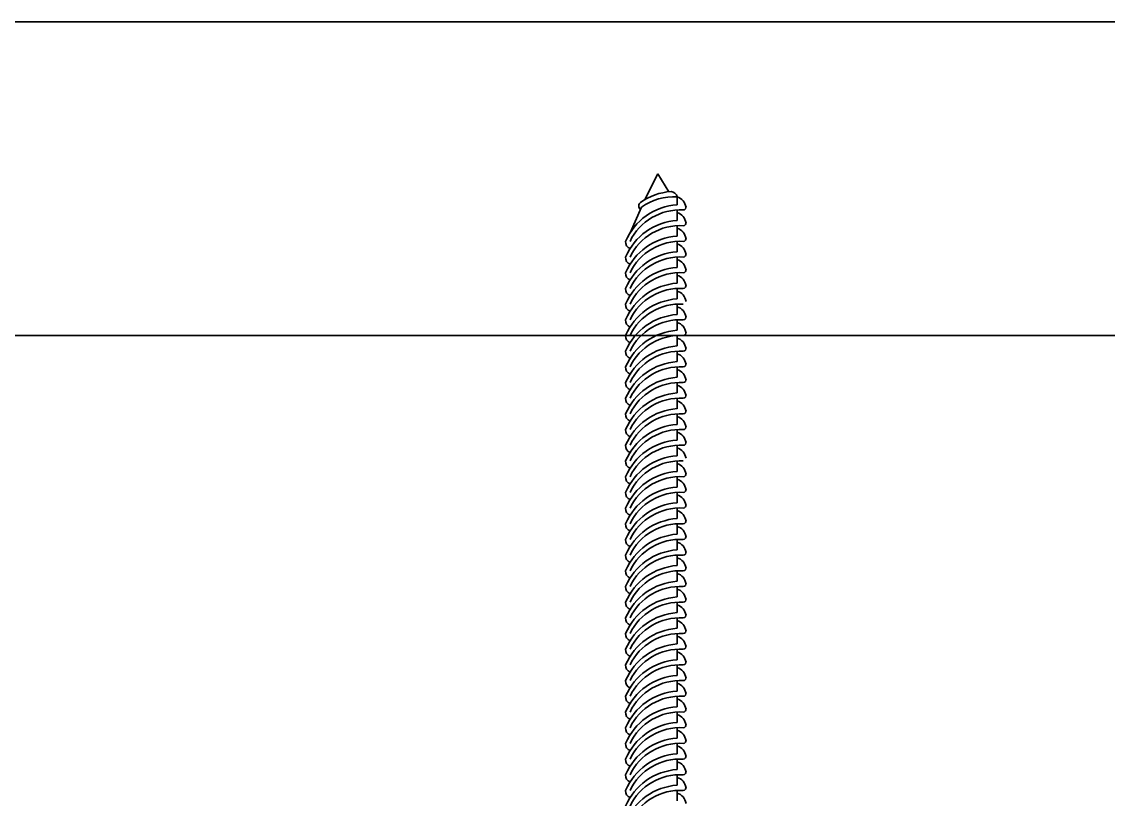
# Model space of a CAD drawing. Header units: millimetres. Extents: x 479 to 7862, y 682 to 3104.
# Drawn here: x 3406.5 to 3475.7, y 1361.9 to 1411.5 of the extents above; entities that cross this region are included whole.
import ezdxf

# ---------------------------------------------------------------- set-up
doc = ezdxf.new("R2010")
doc.units = ezdxf.units.MM
doc.layers.add('IF-DETL', color=4, linetype='Continuous', lineweight=35)
doc.layers.add('IF-FURN', color=7, linetype='Continuous', lineweight=35)

msp = doc.modelspace()

# ---------------------------------------------------------------- linework, layer by layer
at = {"layer": 'IF-DETL'}
for p, q in [((3447.042, 1401.801), (3446.226, 1400.162)), ((3447.751, 1400.665), (3447.042, 1401.801)), ((3448.278, 1399.838), (3448.277, 1400.343)), ((3445.278, 1398.042), (3446.008, 1399.675)), ((3448.278, 1398.838), (3448.278, 1399.503)), ((3448.278, 1397.838), (3448.278, 1398.503)), ((3448.278, 1396.838), (3448.278, 1397.503)), ((3448.278, 1396.838), (3448.278, 1397.338)), ((3448.278, 1395.838), (3448.278, 1396.503)), ((3448.278, 1394.838), (3448.278, 1395.503)), ((3448.278, 1393.838), (3448.278, 1394.503)), ((3448.278, 1392.838), (3448.278, 1393.503)), ((3448.278, 1392.838), (3448.278, 1393.338)), ((3448.278, 1391.838), (3448.278, 1392.503)), ((3448.278, 1390.838), (3448.278, 1391.503)), ((3448.278, 1390.838), (3448.278, 1391.338)), ((3448.278, 1389.838), (3448.278, 1390.503)), ((3448.278, 1388.838), (3448.278, 1389.503)), ((3448.278, 1388.838), (3448.278, 1389.338)), ((3448.278, 1387.838), (3448.278, 1388.503)), ((3448.278, 1386.838), (3448.278, 1387.503)), ((3448.278, 1386.838), (3448.278, 1387.338)), ((3448.278, 1385.838), (3448.278, 1386.503)), ((3448.278, 1384.838), (3448.278, 1385.503)), ((3448.278, 1384.838), (3448.278, 1385.503)), ((3448.278, 1384.838), (3448.278, 1385.338)), ((3448.278, 1383.838), (3448.278, 1384.503)), ((3448.278, 1382.838), (3448.278, 1383.503)), ((3448.278, 1382.838), (3448.278, 1383.338)), ((3448.278, 1381.838), (3448.278, 1382.503)), ((3448.278, 1380.838), (3448.278, 1381.503)), ((3448.278, 1380.838), (3448.278, 1381.338)), ((3448.278, 1379.838), (3448.278, 1380.503)), ((3448.278, 1378.838), (3448.278, 1379.503)), ((3448.278, 1378.838), (3448.278, 1379.338)), ((3448.278, 1377.838), (3448.278, 1378.503)), ((3448.278, 1376.838), (3448.278, 1377.503)), ((3448.278, 1376.838), (3448.278, 1377.338)), ((3448.278, 1375.838), (3448.278, 1376.503)), ((3448.278, 1374.838), (3448.278, 1375.503)), ((3448.278, 1374.838), (3448.278, 1375.338)), ((3448.278, 1373.838), (3448.278, 1374.503)), ((3448.278, 1372.838), (3448.278, 1373.503)), ((3448.278, 1372.838), (3448.278, 1373.338)), ((3448.278, 1371.838), (3448.278, 1372.503)), ((3448.278, 1370.838), (3448.278, 1371.503)), ((3448.278, 1370.838), (3448.278, 1371.338)), ((3448.278, 1369.838), (3448.278, 1370.503)), ((3448.278, 1368.838), (3448.278, 1369.503)), ((3448.278, 1368.838), (3448.278, 1369.338)), ((3448.278, 1367.838), (3448.278, 1368.503)), ((3448.278, 1366.838), (3448.278, 1367.503)), ((3448.278, 1366.838), (3448.278, 1367.338)), ((3448.278, 1365.838), (3448.278, 1366.503)), ((3448.278, 1364.838), (3448.278, 1365.503)), ((3448.278, 1364.838), (3448.278, 1365.338)), ((3448.278, 1363.838), (3448.278, 1364.503)), ((3448.278, 1362.838), (3448.278, 1363.503)), ((3448.278, 1362.838), (3448.278, 1363.338)), ((3448.278, 1361.838), (3448.278, 1362.503))]:
    msp.add_line(p, q, dxfattribs=at)
for centre, radius, start, end in [((3448.166, 1396.818), 3.87, 94.04616, 124.97285), ((3447.86, 1400.252), 0.427, 11.56694, 85.49572), ((3448.551, 1395.978), 3.87, 94.04616, 156.78621), ((3446.122, 1399.765), 0.283, 127.75666, 232.24334), ((3448.088, 1396.801), 3.547, 86.85393, 125.89559), ((3448.039, 1399.559), 0.814, 8.12369, 72.92609), ((3448.472, 1395.961), 3.547, 86.85393, 154.23406), ((3448.039, 1398.559), 0.814, 8.12369, 72.92609), ((3448.673, 1399.674), 0.171, 267.89115, 20.55138), ((3448.551, 1394.978), 3.87, 94.04616, 156.78621), ((3448.472, 1394.961), 3.547, 86.85393, 154.23406), ((3448.673, 1398.674), 0.171, 267.89115, 20.55138), ((3448.551, 1393.978), 3.87, 94.04616, 156.78621), ((3448.039, 1397.559), 0.814, 8.12369, 72.92609), ((3448.673, 1397.674), 0.171, 267.89115, 20.55138), ((3445.439, 1397.459), 0.446, 174.28486, 248.8715), ((3448.472, 1393.961), 3.547, 86.85393, 154.23406), ((3448.039, 1396.559), 0.814, 8.12369, 72.92609), ((3445.439, 1396.459), 0.446, 174.28486, 248.8715), ((3448.551, 1392.978), 3.87, 94.04616, 156.78621), ((3448.472, 1392.961), 3.547, 86.85393, 154.23406), ((3448.673, 1396.674), 0.171, 267.89115, 20.55138), ((3448.551, 1391.978), 3.87, 94.04616, 156.78621), ((3448.039, 1395.559), 0.814, 8.12369, 72.92609), ((3448.673, 1395.674), 0.171, 267.89115, 20.55138), ((3445.439, 1395.459), 0.446, 174.28486, 248.8715), ((3448.472, 1391.961), 3.547, 86.85393, 154.23406), ((3448.039, 1394.559), 0.814, 8.12369, 72.92609), ((3445.439, 1394.459), 0.446, 174.28486, 248.8715), ((3448.551, 1390.978), 3.87, 94.04616, 156.78621), ((3448.472, 1390.961), 3.547, 86.85393, 154.23406), ((3448.039, 1393.559), 0.814, 8.12369, 72.92609), ((3448.673, 1394.674), 0.171, 267.89115, 20.55138), ((3448.551, 1389.978), 3.87, 94.04616, 156.78621), ((3445.439, 1393.459), 0.446, 174.28486, 248.8715), ((3448.472, 1389.961), 3.547, 86.85393, 154.23406), ((3448.039, 1392.559), 0.814, 8.12369, 72.92609), ((3445.439, 1392.459), 0.446, 174.28486, 248.8715), ((3448.551, 1388.978), 3.87, 94.04616, 156.78621), ((3448.551, 1388.978), 3.87, 94.04616, 156.78621), ((3448.551, 1388.978), 3.87, 94.04616, 156.78621), ((3448.551, 1388.978), 3.87, 94.04616, 156.78621), ((3448.551, 1388.978), 3.87, 94.04616, 156.78621), ((3448.472, 1388.961), 3.547, 86.85393, 154.23406), ((3448.472, 1388.961), 3.547, 86.85393, 154.23406), ((3448.472, 1388.961), 3.547, 86.85393, 154.23406), ((3448.472, 1388.961), 3.547, 86.85393, 154.23406), ((3448.039, 1391.559), 0.814, 8.12369, 72.92609), ((3448.673, 1392.674), 0.171, 267.89115, 20.55138), ((3445.439, 1391.459), 0.446, 174.28486, 248.8715), ((3445.439, 1391.459), 0.446, 174.28486, 248.8715), ((3448.551, 1387.978), 3.87, 94.04616, 156.78621), ((3448.551, 1387.978), 3.87, 94.04616, 156.78621), ((3448.551, 1387.978), 3.87, 94.04616, 156.78621), ((3448.472, 1387.961), 3.547, 86.85393, 154.23406), ((3448.472, 1387.961), 3.547, 86.85393, 154.23406), ((3448.673, 1391.674), 0.171, 267.89115, 20.55138), ((3448.551, 1386.978), 3.87, 94.04616, 156.78621), ((3448.551, 1386.978), 3.87, 94.04616, 156.78621), ((3448.551, 1386.978), 3.87, 94.04616, 156.78621), ((3448.551, 1386.978), 3.87, 94.04616, 156.78621), ((3448.039, 1390.559), 0.814, 8.12369, 72.92609), ((3445.439, 1390.459), 0.446, 174.28486, 248.8715), ((3445.439, 1390.459), 0.446, 174.28486, 248.8715), ((3445.439, 1390.459), 0.446, 174.28486, 248.8715), ((3448.472, 1386.961), 3.547, 86.85393, 154.23406), ((3448.472, 1386.961), 3.547, 86.85393, 154.23406), ((3448.472, 1386.961), 3.547, 86.85393, 154.23406), ((3448.039, 1389.559), 0.814, 8.12369, 72.92609), ((3448.673, 1390.674), 0.171, 267.89115, 20.55138), ((3445.439, 1389.459), 0.446, 174.28486, 248.8715), ((3448.551, 1385.978), 3.87, 94.04616, 156.78621), ((3448.551, 1385.978), 3.87, 94.04616, 156.78621), ((3448.551, 1385.978), 3.87, 94.04616, 156.78621), ((3448.551, 1385.978), 3.87, 94.04616, 156.78621), ((3448.551, 1385.978), 3.87, 94.04616, 156.78621), ((3448.551, 1385.978), 3.87, 94.04616, 156.78621), ((3448.472, 1385.961), 3.547, 86.85393, 154.23406), ((3448.472, 1385.961), 3.547, 86.85393, 154.23406), ((3448.472, 1385.961), 3.547, 86.85393, 154.23406), ((3448.472, 1385.961), 3.547, 86.85393, 154.23406), ((3448.673, 1389.674), 0.171, 267.89115, 20.55138), ((3448.551, 1384.978), 3.87, 94.04616, 156.78621), ((3448.551, 1384.978), 3.87, 94.04616, 156.78621), ((3448.551, 1384.978), 3.87, 94.04616, 156.78621), ((3448.551, 1384.978), 3.87, 94.04616, 156.78621), ((3448.551, 1384.978), 3.87, 94.04616, 156.78621), ((3448.551, 1384.978), 3.87, 94.04616, 156.78621), ((3448.551, 1384.978), 3.87, 94.04616, 156.78621), ((3448.551, 1384.978), 3.87, 94.04616, 156.78621), ((3448.551, 1384.978), 3.87, 94.04616, 156.78621), ((3448.551, 1384.978), 3.87, 94.04616, 156.78621), ((3448.551, 1384.978), 3.87, 94.04616, 156.78621), ((3448.039, 1388.559), 0.814, 8.12369, 72.92609), ((3448.673, 1388.674), 0.171, 267.89115, 20.55138), ((3445.439, 1388.459), 0.446, 174.28486, 248.8715), ((3445.439, 1388.459), 0.446, 174.28486, 248.8715), ((3445.439, 1388.459), 0.446, 174.28486, 248.8715), ((3448.472, 1384.961), 3.547, 86.85393, 154.23406), ((3448.472, 1384.961), 3.547, 86.85393, 154.23406), ((3448.472, 1384.961), 3.547, 86.85393, 154.23406), ((3448.472, 1384.961), 3.547, 86.85393, 154.23406), ((3448.472, 1384.961), 3.547, 86.85393, 154.23406), ((3448.472, 1384.961), 3.547, 86.85393, 154.23406), ((3448.472, 1384.961), 3.547, 86.85393, 154.23406), ((3448.472, 1384.961), 3.547, 86.85393, 154.23406), ((3448.039, 1387.559), 0.814, 8.12369, 72.92609), ((3445.439, 1387.459), 0.446, 174.28486, 248.8715), ((3445.439, 1387.459), 0.446, 174.28486, 248.8715), ((3445.439, 1387.459), 0.446, 174.28486, 248.8715), ((3445.439, 1387.459), 0.446, 174.28486, 248.8715), ((3448.551, 1383.978), 3.87, 94.04616, 156.78621), ((3448.551, 1383.978), 3.87, 94.04616, 156.78621), ((3448.551, 1383.978), 3.87, 94.04616, 156.78621), ((3448.551, 1383.978), 3.87, 94.04616, 156.78621), ((3448.551, 1383.978), 3.87, 94.04616, 156.78621), ((3448.472, 1383.961), 3.547, 86.85393, 154.23406), ((3448.472, 1383.961), 3.547, 86.85393, 154.23406), ((3448.472, 1383.961), 3.547, 86.85393, 154.23406), ((3448.472, 1383.961), 3.547, 86.85393, 154.23406), ((3448.673, 1387.674), 0.171, 267.89115, 20.55138), ((3448.551, 1382.978), 3.87, 94.04616, 156.78621), ((3448.551, 1382.978), 3.87, 94.04616, 156.78621), ((3448.551, 1382.978), 3.87, 94.04616, 156.78621), ((3448.551, 1382.978), 3.87, 94.04616, 156.78621), ((3448.551, 1382.978), 3.87, 94.04616, 156.78621), ((3448.551, 1382.978), 3.87, 94.04616, 156.78621), ((3448.551, 1382.978), 3.87, 94.04616, 156.78621), ((3448.551, 1382.978), 3.87, 94.04616, 156.78621), ((3448.039, 1386.559), 0.814, 8.12369, 72.92609), ((3448.673, 1386.674), 0.171, 267.89115, 20.55138), ((3445.439, 1386.459), 0.446, 174.28486, 248.8715), ((3445.439, 1386.459), 0.446, 174.28486, 248.8715), ((3445.439, 1386.459), 0.446, 174.28486, 248.8715), ((3445.439, 1386.459), 0.446, 174.28486, 248.8715), ((3445.439, 1386.459), 0.446, 174.28486, 248.8715), ((3448.472, 1382.961), 3.547, 86.85393, 154.23406), ((3448.472, 1382.961), 3.547, 86.85393, 154.23406), ((3448.472, 1382.961), 3.547, 86.85393, 154.23406), ((3448.472, 1382.961), 3.547, 86.85393, 154.23406), ((3448.472, 1382.961), 3.547, 86.85393, 154.23406), ((3448.039, 1385.559), 0.814, 8.12369, 72.92609), ((3445.439, 1385.459), 0.446, 174.28486, 248.8715), ((3445.439, 1385.459), 0.446, 174.28486, 248.8715), ((3445.439, 1385.459), 0.446, 174.28486, 248.8715), ((3448.551, 1381.978), 3.87, 94.04616, 156.78621), ((3448.551, 1381.978), 3.87, 94.04616, 156.78621), ((3448.551, 1381.978), 3.87, 94.04616, 156.78621), ((3448.551, 1381.978), 3.87, 94.04616, 156.78621), ((3448.551, 1381.978), 3.87, 94.04616, 156.78621), ((3448.551, 1381.978), 3.87, 94.04616, 156.78621), ((3448.551, 1381.978), 3.87, 94.04616, 156.78621), ((3448.551, 1381.978), 3.87, 94.04616, 156.78621), ((3448.551, 1381.978), 3.87, 94.04616, 156.78621), ((3448.551, 1381.978), 3.87, 94.04616, 156.78621), ((3448.472, 1381.961), 3.547, 86.85393, 154.23406), ((3448.472, 1381.961), 3.547, 86.85393, 154.23406), ((3448.472, 1381.961), 3.547, 86.85393, 154.23406), ((3448.472, 1381.961), 3.547, 86.85393, 154.23406), ((3448.472, 1381.961), 3.547, 86.85393, 154.23406), ((3448.472, 1381.961), 3.547, 86.85393, 154.23406), ((3448.472, 1381.961), 3.547, 86.85393, 154.23406), ((3448.472, 1381.961), 3.547, 86.85393, 154.23406), ((3448.039, 1384.559), 0.814, 8.12369, 72.92609), ((3448.039, 1384.559), 0.814, 8.12369, 72.92609), ((3448.673, 1385.674), 0.171, 267.89115, 20.55138), ((3448.551, 1380.978), 3.87, 94.04616, 156.78621), ((3448.551, 1380.978), 3.87, 94.04616, 156.78621), ((3448.551, 1380.978), 3.87, 94.04616, 156.78621), ((3448.551, 1380.978), 3.87, 94.04616, 156.78621), ((3448.551, 1380.978), 3.87, 94.04616, 156.78621), ((3448.551, 1380.978), 3.87, 94.04616, 156.78621), ((3448.551, 1380.978), 3.87, 94.04616, 156.78621), ((3448.551, 1380.978), 3.87, 94.04616, 156.78621), ((3448.551, 1380.978), 3.87, 94.04616, 156.78621), ((3448.551, 1380.978), 3.87, 94.04616, 156.78621), ((3448.551, 1380.978), 3.87, 94.04616, 156.78621), ((3448.551, 1380.978), 3.87, 94.04616, 156.78621), ((3448.551, 1380.978), 3.87, 94.04616, 156.78621), ((3448.551, 1380.978), 3.87, 94.04616, 156.78621), ((3448.551, 1380.978), 3.87, 94.04616, 156.78621), ((3448.551, 1380.978), 3.87, 94.04616, 156.78621), ((3448.673, 1384.674), 0.171, 267.89115, 20.55138), ((3448.673, 1384.674), 0.171, 267.89115, 20.55138), ((3445.439, 1384.459), 0.446, 174.28486, 248.8715), ((3445.439, 1384.459), 0.446, 174.28486, 248.8715), ((3445.439, 1384.459), 0.446, 174.28486, 248.8715), ((3445.439, 1384.459), 0.446, 174.28486, 248.8715), ((3445.439, 1384.459), 0.446, 174.28486, 248.8715), ((3448.472, 1380.961), 3.547, 86.85393, 154.23406), ((3448.472, 1380.961), 3.547, 86.85393, 154.23406), ((3448.472, 1380.961), 3.547, 86.85393, 154.23406), ((3448.472, 1380.961), 3.547, 86.85393, 154.23406), ((3448.472, 1380.961), 3.547, 86.85393, 154.23406), ((3448.472, 1380.961), 3.547, 86.85393, 154.23406), ((3448.472, 1380.961), 3.547, 86.85393, 154.23406), ((3448.472, 1380.961), 3.547, 86.85393, 154.23406), ((3448.472, 1380.961), 3.547, 86.85393, 154.23406), ((3448.472, 1380.961), 3.547, 86.85393, 154.23406), ((3448.472, 1380.961), 3.547, 86.85393, 154.23406), ((3448.039, 1383.559), 0.814, 8.12369, 72.92609), ((3445.439, 1383.459), 0.446, 174.28486, 248.8715), ((3445.439, 1383.459), 0.446, 174.28486, 248.8715), ((3445.439, 1383.459), 0.446, 174.28486, 248.8715), ((3445.439, 1383.459), 0.446, 174.28486, 248.8715), ((3445.439, 1383.459), 0.446, 174.28486, 248.8715), ((3445.439, 1383.459), 0.446, 174.28486, 248.8715), ((3448.551, 1379.978), 3.87, 94.04616, 156.78621), ((3448.551, 1379.978), 3.87, 94.04616, 156.78621), ((3448.551, 1379.978), 3.87, 94.04616, 156.78621), ((3448.551, 1379.978), 3.87, 94.04616, 156.78621), ((3448.551, 1379.978), 3.87, 94.04616, 156.78621), ((3448.472, 1379.961), 3.547, 86.85393, 154.23406), ((3448.472, 1379.961), 3.547, 86.85393, 154.23406), ((3448.472, 1379.961), 3.547, 86.85393, 154.23406), ((3448.472, 1379.961), 3.547, 86.85393, 154.23406), ((3448.472, 1379.961), 3.547, 86.85393, 154.23406), ((3448.039, 1382.559), 0.814, 8.12369, 72.92609), ((3448.551, 1378.978), 3.87, 94.04616, 156.78621), ((3448.551, 1378.978), 3.87, 94.04616, 156.78621), ((3448.551, 1378.978), 3.87, 94.04616, 156.78621), ((3448.551, 1378.978), 3.87, 94.04616, 156.78621), ((3448.551, 1378.978), 3.87, 94.04616, 156.78621), ((3448.551, 1378.978), 3.87, 94.04616, 156.78621), ((3448.551, 1378.978), 3.87, 94.04616, 156.78621), ((3448.551, 1378.978), 3.87, 94.04616, 156.78621), ((3448.551, 1378.978), 3.87, 94.04616, 156.78621), ((3448.551, 1378.978), 3.87, 94.04616, 156.78621), ((3448.551, 1378.978), 3.87, 94.04616, 156.78621), ((3448.472, 1378.961), 3.547, 86.85393, 154.23406), ((3448.472, 1378.961), 3.547, 86.85393, 154.23406), ((3448.472, 1378.961), 3.547, 86.85393, 154.23406), ((3448.472, 1378.961), 3.547, 86.85393, 154.23406), ((3448.472, 1378.961), 3.547, 86.85393, 154.23406), ((3448.472, 1378.961), 3.547, 86.85393, 154.23406), ((3448.472, 1378.961), 3.547, 86.85393, 154.23406), ((3448.673, 1382.674), 0.171, 267.89115, 20.55138), ((3445.439, 1382.459), 0.446, 174.28486, 248.8715), ((3445.439, 1382.459), 0.446, 174.28486, 248.8715), ((3445.439, 1382.459), 0.446, 174.28486, 248.8715), ((3445.439, 1382.459), 0.446, 174.28486, 248.8715), ((3445.439, 1382.459), 0.446, 174.28486, 248.8715), ((3445.439, 1382.459), 0.446, 174.28486, 248.8715), ((3445.439, 1382.459), 0.446, 174.28486, 248.8715), ((3448.551, 1377.978), 3.87, 94.04616, 156.78621), ((3448.551, 1377.978), 3.87, 94.04616, 156.78621), ((3448.551, 1377.978), 3.87, 94.04616, 156.78621), ((3448.551, 1377.978), 3.87, 94.04616, 156.78621), ((3448.551, 1377.978), 3.87, 94.04616, 156.78621), ((3448.551, 1377.978), 3.87, 94.04616, 156.78621), ((3448.551, 1377.978), 3.87, 94.04616, 156.78621), ((3448.551, 1377.978), 3.87, 94.04616, 156.78621), ((3448.551, 1377.978), 3.87, 94.04616, 156.78621), ((3448.551, 1377.978), 3.87, 94.04616, 156.78621), ((3448.551, 1377.978), 3.87, 94.04616, 156.78621), ((3448.551, 1377.978), 3.87, 94.04616, 156.78621), ((3448.039, 1381.559), 0.814, 8.12369, 72.92609), ((3445.439, 1381.459), 0.446, 174.28486, 248.8715), ((3445.439, 1381.459), 0.446, 174.28486, 248.8715), ((3445.439, 1381.459), 0.446, 174.28486, 248.8715), ((3445.439, 1381.459), 0.446, 174.28486, 248.8715), ((3448.472, 1377.961), 3.547, 86.85393, 154.23406), ((3448.472, 1377.961), 3.547, 86.85393, 154.23406), ((3448.472, 1377.961), 3.547, 86.85393, 154.23406), ((3448.472, 1377.961), 3.547, 86.85393, 154.23406), ((3448.472, 1377.961), 3.547, 86.85393, 154.23406), ((3448.472, 1377.961), 3.547, 86.85393, 154.23406), ((3448.472, 1377.961), 3.547, 86.85393, 154.23406), ((3448.039, 1380.559), 0.814, 8.12369, 72.92609), ((3448.673, 1381.674), 0.171, 267.89115, 20.55138), ((3445.439, 1380.459), 0.446, 174.28486, 248.8715), ((3445.439, 1380.459), 0.446, 174.28486, 248.8715), ((3445.439, 1380.459), 0.446, 174.28486, 248.8715), ((3445.439, 1380.459), 0.446, 174.28486, 248.8715), ((3445.439, 1380.459), 0.446, 174.28486, 248.8715), ((3445.439, 1380.459), 0.446, 174.28486, 248.8715), ((3448.551, 1376.978), 3.87, 94.04616, 156.78621), ((3448.551, 1376.978), 3.87, 94.04616, 156.78621), ((3448.551, 1376.978), 3.87, 94.04616, 156.78621), ((3448.551, 1376.978), 3.87, 94.04616, 156.78621), ((3448.551, 1376.978), 3.87, 94.04616, 156.78621), ((3448.551, 1376.978), 3.87, 94.04616, 156.78621), ((3448.551, 1376.978), 3.87, 94.04616, 156.78621), ((3448.551, 1376.978), 3.87, 94.04616, 156.78621), ((3448.551, 1376.978), 3.87, 94.04616, 156.78621), ((3448.551, 1376.978), 3.87, 94.04616, 156.78621), ((3448.551, 1376.978), 3.87, 94.04616, 156.78621), ((3448.472, 1376.961), 3.547, 86.85393, 154.23406), ((3448.472, 1376.961), 3.547, 86.85393, 154.23406), ((3448.472, 1376.961), 3.547, 86.85393, 154.23406), ((3448.472, 1376.961), 3.547, 86.85393, 154.23406), ((3448.472, 1376.961), 3.547, 86.85393, 154.23406), ((3448.472, 1376.961), 3.547, 86.85393, 154.23406), ((3448.472, 1376.961), 3.547, 86.85393, 154.23406), ((3448.472, 1376.961), 3.547, 86.85393, 154.23406), ((3448.673, 1380.674), 0.171, 267.89115, 20.55138), ((3448.551, 1375.978), 3.87, 94.04616, 156.78621), ((3448.551, 1375.978), 3.87, 94.04616, 156.78621), ((3448.551, 1375.978), 3.87, 94.04616, 156.78621), ((3448.551, 1375.978), 3.87, 94.04616, 156.78621), ((3448.551, 1375.978), 3.87, 94.04616, 156.78621), ((3448.039, 1379.559), 0.814, 8.12369, 72.92609), ((3448.673, 1379.674), 0.171, 267.89115, 20.55138), ((3445.439, 1379.459), 0.446, 174.28486, 248.8715), ((3445.439, 1379.459), 0.446, 174.28486, 248.8715), ((3445.439, 1379.459), 0.446, 174.28486, 248.8715), ((3445.439, 1379.459), 0.446, 174.28486, 248.8715), ((3448.472, 1375.961), 3.547, 86.85393, 154.23406), ((3448.472, 1375.961), 3.547, 86.85393, 154.23406), ((3448.472, 1375.961), 3.547, 86.85393, 154.23406), ((3448.472, 1375.961), 3.547, 86.85393, 154.23406), ((3448.039, 1378.559), 0.814, 8.12369, 72.92609), ((3445.439, 1378.459), 0.446, 174.28486, 248.8715), ((3445.439, 1378.459), 0.446, 174.28486, 248.8715), ((3445.439, 1378.459), 0.446, 174.28486, 248.8715), ((3445.439, 1378.459), 0.446, 174.28486, 248.8715), ((3445.439, 1378.459), 0.446, 174.28486, 248.8715), ((3448.551, 1374.978), 3.87, 94.04616, 156.78621), ((3448.551, 1374.978), 3.87, 94.04616, 156.78621), ((3448.551, 1374.978), 3.87, 94.04616, 156.78621), ((3448.551, 1374.978), 3.87, 94.04616, 156.78621), ((3448.551, 1374.978), 3.87, 94.04616, 156.78621), ((3448.551, 1374.978), 3.87, 94.04616, 156.78621), ((3448.551, 1374.978), 3.87, 94.04616, 156.78621), ((3448.551, 1374.978), 3.87, 94.04616, 156.78621), ((3448.551, 1374.978), 3.87, 94.04616, 156.78621), ((3448.551, 1374.978), 3.87, 94.04616, 156.78621), ((3448.551, 1374.978), 3.87, 94.04616, 156.78621), ((3448.551, 1374.978), 3.87, 94.04616, 156.78621), ((3448.472, 1374.961), 3.547, 86.85393, 154.23406), ((3448.472, 1374.961), 3.547, 86.85393, 154.23406), ((3448.472, 1374.961), 3.547, 86.85393, 154.23406), ((3448.472, 1374.961), 3.547, 86.85393, 154.23406), ((3448.472, 1374.961), 3.547, 86.85393, 154.23406), ((3448.472, 1374.961), 3.547, 86.85393, 154.23406), ((3448.472, 1374.961), 3.547, 86.85393, 154.23406), ((3448.472, 1374.961), 3.547, 86.85393, 154.23406), ((3448.673, 1378.674), 0.171, 267.89115, 20.55138), ((3448.551, 1373.978), 3.87, 94.04616, 156.78621), ((3448.551, 1373.978), 3.87, 94.04616, 156.78621), ((3448.551, 1373.978), 3.87, 94.04616, 156.78621), ((3448.551, 1373.978), 3.87, 94.04616, 156.78621), ((3448.551, 1373.978), 3.87, 94.04616, 156.78621), ((3448.551, 1373.978), 3.87, 94.04616, 156.78621), ((3448.551, 1373.978), 3.87, 94.04616, 156.78621), ((3448.551, 1373.978), 3.87, 94.04616, 156.78621), ((3448.551, 1373.978), 3.87, 94.04616, 156.78621), ((3448.039, 1377.559), 0.814, 8.12369, 72.92609), ((3448.673, 1377.674), 0.171, 267.89115, 20.55138), ((3445.439, 1377.459), 0.446, 174.28486, 248.8715), ((3445.439, 1377.459), 0.446, 174.28486, 248.8715), ((3445.439, 1377.459), 0.446, 174.28486, 248.8715), ((3445.439, 1377.459), 0.446, 174.28486, 248.8715), ((3445.439, 1377.459), 0.446, 174.28486, 248.8715), ((3448.472, 1373.961), 3.547, 86.85393, 154.23406), ((3448.472, 1373.961), 3.547, 86.85393, 154.23406), ((3448.472, 1373.961), 3.547, 86.85393, 154.23406), ((3448.472, 1373.961), 3.547, 86.85393, 154.23406), ((3448.472, 1373.961), 3.547, 86.85393, 154.23406), ((3448.039, 1376.559), 0.814, 8.12369, 72.92609), ((3445.439, 1376.459), 0.446, 174.28486, 248.8715), ((3445.439, 1376.459), 0.446, 174.28486, 248.8715), ((3445.439, 1376.459), 0.446, 174.28486, 248.8715), ((3445.439, 1376.459), 0.446, 174.28486, 248.8715), ((3445.439, 1376.459), 0.446, 174.28486, 248.8715), ((3445.439, 1376.459), 0.446, 174.28486, 248.8715), ((3448.551, 1372.978), 3.87, 94.04616, 156.78621), ((3448.551, 1372.978), 3.87, 94.04616, 156.78621), ((3448.551, 1372.978), 3.87, 94.04616, 156.78621), ((3448.551, 1372.978), 3.87, 94.04616, 156.78621), ((3448.551, 1372.978), 3.87, 94.04616, 156.78621), ((3448.551, 1372.978), 3.87, 94.04616, 156.78621), ((3448.551, 1372.978), 3.87, 94.04616, 156.78621), ((3448.551, 1372.978), 3.87, 94.04616, 156.78621), ((3448.472, 1372.961), 3.547, 86.85393, 154.23406), ((3448.472, 1372.961), 3.547, 86.85393, 154.23406), ((3448.472, 1372.961), 3.547, 86.85393, 154.23406), ((3448.472, 1372.961), 3.547, 86.85393, 154.23406), ((3448.472, 1372.961), 3.547, 86.85393, 154.23406), ((3448.472, 1372.961), 3.547, 86.85393, 154.23406), ((3448.039, 1375.559), 0.814, 8.12369, 72.92609), ((3448.673, 1376.674), 0.171, 267.89115, 20.55138), ((3448.551, 1371.978), 3.87, 94.04616, 156.78621), ((3448.551, 1371.978), 3.87, 94.04616, 156.78621), ((3448.551, 1371.978), 3.87, 94.04616, 156.78621), ((3448.551, 1371.978), 3.87, 94.04616, 156.78621), ((3448.551, 1371.978), 3.87, 94.04616, 156.78621), ((3448.551, 1371.978), 3.87, 94.04616, 156.78621), ((3448.551, 1371.978), 3.87, 94.04616, 156.78621), ((3448.673, 1375.674), 0.171, 267.89115, 20.55138), ((3445.439, 1375.459), 0.446, 174.28486, 248.8715), ((3445.439, 1375.459), 0.446, 174.28486, 248.8715), ((3445.439, 1375.459), 0.446, 174.28486, 248.8715), ((3448.472, 1371.961), 3.547, 86.85393, 154.23406), ((3448.472, 1371.961), 3.547, 86.85393, 154.23406), ((3448.472, 1371.961), 3.547, 86.85393, 154.23406), ((3448.472, 1371.961), 3.547, 86.85393, 154.23406), ((3448.472, 1371.961), 3.547, 86.85393, 154.23406), ((3448.039, 1374.559), 0.814, 8.12369, 72.92609), ((3445.439, 1374.459), 0.446, 174.28486, 248.8715), ((3445.439, 1374.459), 0.446, 174.28486, 248.8715), ((3445.439, 1374.459), 0.446, 174.28486, 248.8715), ((3445.439, 1374.459), 0.446, 174.28486, 248.8715), ((3445.439, 1374.459), 0.446, 174.28486, 248.8715), ((3448.551, 1370.978), 3.87, 94.04616, 156.78621), ((3448.551, 1370.978), 3.87, 94.04616, 156.78621), ((3448.551, 1370.978), 3.87, 94.04616, 156.78621), ((3448.551, 1370.978), 3.87, 94.04616, 156.78621), ((3448.551, 1370.978), 3.87, 94.04616, 156.78621), ((3448.551, 1370.978), 3.87, 94.04616, 156.78621), ((3448.551, 1370.978), 3.87, 94.04616, 156.78621), ((3448.551, 1370.978), 3.87, 94.04616, 156.78621), ((3448.551, 1370.978), 3.87, 94.04616, 156.78621), ((3448.551, 1370.978), 3.87, 94.04616, 156.78621), ((3448.551, 1370.978), 3.87, 94.04616, 156.78621), ((3448.551, 1370.978), 3.87, 94.04616, 156.78621), ((3448.551, 1370.978), 3.87, 94.04616, 156.78621), ((3448.551, 1370.978), 3.87, 94.04616, 156.78621), ((3448.472, 1370.961), 3.547, 86.85393, 154.23406), ((3448.472, 1370.961), 3.547, 86.85393, 154.23406), ((3448.472, 1370.961), 3.547, 86.85393, 154.23406), ((3448.472, 1370.961), 3.547, 86.85393, 154.23406), ((3448.472, 1370.961), 3.547, 86.85393, 154.23406), ((3448.472, 1370.961), 3.547, 86.85393, 154.23406), ((3448.472, 1370.961), 3.547, 86.85393, 154.23406), ((3448.472, 1370.961), 3.547, 86.85393, 154.23406), ((3448.472, 1370.961), 3.547, 86.85393, 154.23406), ((3448.472, 1370.961), 3.547, 86.85393, 154.23406), ((3448.039, 1373.559), 0.814, 8.12369, 72.92609), ((3448.673, 1374.674), 0.171, 267.89115, 20.55138), ((3448.551, 1369.978), 3.87, 94.04616, 156.78621), ((3448.551, 1369.978), 3.87, 94.04616, 156.78621), ((3448.551, 1369.978), 3.87, 94.04616, 156.78621), ((3448.551, 1369.978), 3.87, 94.04616, 156.78621), ((3448.551, 1369.978), 3.87, 94.04616, 156.78621), ((3448.551, 1369.978), 3.87, 94.04616, 156.78621), ((3448.551, 1369.978), 3.87, 94.04616, 156.78621), ((3448.472, 1369.961), 3.547, 86.85393, 154.23406), ((3448.472, 1369.961), 3.547, 86.85393, 154.23406), ((3448.472, 1369.961), 3.547, 86.85393, 154.23406), ((3448.472, 1369.961), 3.547, 86.85393, 154.23406), ((3448.673, 1373.674), 0.171, 267.89115, 20.55138), ((3445.439, 1373.459), 0.446, 174.28486, 248.8715), ((3445.439, 1373.459), 0.446, 174.28486, 248.8715), ((3445.439, 1373.459), 0.446, 174.28486, 248.8715), ((3445.439, 1373.459), 0.446, 174.28486, 248.8715), ((3445.439, 1373.459), 0.446, 174.28486, 248.8715), ((3445.439, 1373.459), 0.446, 174.28486, 248.8715), ((3448.551, 1368.978), 3.87, 94.04616, 156.78621), ((3448.551, 1368.978), 3.87, 94.04616, 156.78621), ((3448.551, 1368.978), 3.87, 94.04616, 156.78621), ((3448.551, 1368.978), 3.87, 94.04616, 156.78621), ((3448.551, 1368.978), 3.87, 94.04616, 156.78621), ((3448.551, 1368.978), 3.87, 94.04616, 156.78621), ((3448.551, 1368.978), 3.87, 94.04616, 156.78621), ((3448.551, 1368.978), 3.87, 94.04616, 156.78621), ((3448.039, 1372.559), 0.814, 8.12369, 72.92609), ((3445.439, 1372.459), 0.446, 174.28486, 248.8715), ((3445.439, 1372.459), 0.446, 174.28486, 248.8715), ((3445.439, 1372.459), 0.446, 174.28486, 248.8715), ((3445.439, 1372.459), 0.446, 174.28486, 248.8715), ((3445.439, 1372.459), 0.446, 174.28486, 248.8715), ((3445.439, 1372.459), 0.446, 174.28486, 248.8715), ((3448.472, 1368.961), 3.547, 86.85393, 154.23406), ((3448.472, 1368.961), 3.547, 86.85393, 154.23406), ((3448.472, 1368.961), 3.547, 86.85393, 154.23406), ((3448.472, 1368.961), 3.547, 86.85393, 154.23406), ((3448.472, 1368.961), 3.547, 86.85393, 154.23406), ((3448.039, 1371.559), 0.814, 8.12369, 72.92609), ((3448.673, 1372.674), 0.171, 267.89115, 20.55138), ((3445.439, 1371.459), 0.446, 174.28486, 248.8715), ((3445.439, 1371.459), 0.446, 174.28486, 248.8715), ((3448.551, 1367.978), 3.87, 94.04616, 156.78621), ((3448.551, 1367.978), 3.87, 94.04616, 156.78621), ((3448.551, 1367.978), 3.87, 94.04616, 156.78621), ((3448.551, 1367.978), 3.87, 94.04616, 156.78621), ((3448.551, 1367.978), 3.87, 94.04616, 156.78621), ((3448.551, 1367.978), 3.87, 94.04616, 156.78621), ((3448.551, 1367.978), 3.87, 94.04616, 156.78621), ((3448.551, 1367.978), 3.87, 94.04616, 156.78621), ((3448.551, 1367.978), 3.87, 94.04616, 156.78621), ((3448.551, 1367.978), 3.87, 94.04616, 156.78621), ((3448.472, 1367.961), 3.547, 86.85393, 154.23406), ((3448.472, 1367.961), 3.547, 86.85393, 154.23406), ((3448.472, 1367.961), 3.547, 86.85393, 154.23406), ((3448.472, 1367.961), 3.547, 86.85393, 154.23406), ((3448.472, 1367.961), 3.547, 86.85393, 154.23406), ((3448.472, 1367.961), 3.547, 86.85393, 154.23406), ((3448.472, 1367.961), 3.547, 86.85393, 154.23406), ((3448.673, 1371.674), 0.171, 267.89115, 20.55138), ((3448.551, 1366.978), 3.87, 94.04616, 156.78621), ((3448.551, 1366.978), 3.87, 94.04616, 156.78621), ((3448.551, 1366.978), 3.87, 94.04616, 156.78621), ((3448.551, 1366.978), 3.87, 94.04616, 156.78621), ((3448.551, 1366.978), 3.87, 94.04616, 156.78621), ((3448.551, 1366.978), 3.87, 94.04616, 156.78621), ((3448.551, 1366.978), 3.87, 94.04616, 156.78621), ((3448.551, 1366.978), 3.87, 94.04616, 156.78621), ((3448.551, 1366.978), 3.87, 94.04616, 156.78621), ((3448.551, 1366.978), 3.87, 94.04616, 156.78621), ((3448.551, 1366.978), 3.87, 94.04616, 156.78621), ((3448.039, 1370.559), 0.814, 8.12369, 72.92609), ((3448.673, 1370.674), 0.171, 267.89115, 20.55138), ((3445.439, 1370.459), 0.446, 174.28486, 248.8715), ((3445.439, 1370.459), 0.446, 174.28486, 248.8715), ((3445.439, 1370.459), 0.446, 174.28486, 248.8715), ((3445.439, 1370.459), 0.446, 174.28486, 248.8715), ((3445.439, 1370.459), 0.446, 174.28486, 248.8715), ((3448.472, 1366.961), 3.547, 86.85393, 154.23406), ((3448.472, 1366.961), 3.547, 86.85393, 154.23406), ((3448.472, 1366.961), 3.547, 86.85393, 154.23406), ((3448.472, 1366.961), 3.547, 86.85393, 154.23406), ((3448.472, 1366.961), 3.547, 86.85393, 154.23406), ((3448.472, 1366.961), 3.547, 86.85393, 154.23406), ((3448.472, 1366.961), 3.547, 86.85393, 154.23406), ((3448.472, 1366.961), 3.547, 86.85393, 154.23406), ((3448.039, 1369.559), 0.814, 8.12369, 72.92609), ((3445.439, 1369.459), 0.446, 174.28486, 248.8715), ((3445.439, 1369.459), 0.446, 174.28486, 248.8715), ((3445.439, 1369.459), 0.446, 174.28486, 248.8715), ((3445.439, 1369.459), 0.446, 174.28486, 248.8715), ((3448.551, 1365.978), 3.87, 94.04616, 156.78621), ((3448.551, 1365.978), 3.87, 94.04616, 156.78621), ((3448.551, 1365.978), 3.87, 94.04616, 156.78621), ((3448.551, 1365.978), 3.87, 94.04616, 156.78621), ((3448.551, 1365.978), 3.87, 94.04616, 156.78621), ((3448.472, 1365.961), 3.547, 86.85393, 154.23406), ((3448.472, 1365.961), 3.547, 86.85393, 154.23406), ((3448.472, 1365.961), 3.547, 86.85393, 154.23406), ((3448.472, 1365.961), 3.547, 86.85393, 154.23406), ((3448.673, 1369.674), 0.171, 267.89115, 20.55138), ((3448.551, 1364.978), 3.87, 94.04616, 156.78621), ((3448.551, 1364.978), 3.87, 94.04616, 156.78621), ((3448.551, 1364.978), 3.87, 94.04616, 156.78621), ((3448.551, 1364.978), 3.87, 94.04616, 156.78621), ((3448.551, 1364.978), 3.87, 94.04616, 156.78621), ((3448.551, 1364.978), 3.87, 94.04616, 156.78621), ((3448.551, 1364.978), 3.87, 94.04616, 156.78621), ((3448.551, 1364.978), 3.87, 94.04616, 156.78621), ((3448.551, 1364.978), 3.87, 94.04616, 156.78621), ((3448.551, 1364.978), 3.87, 94.04616, 156.78621), ((3448.551, 1364.978), 3.87, 94.04616, 156.78621), ((3448.551, 1364.978), 3.87, 94.04616, 156.78621), ((3448.039, 1368.559), 0.814, 8.12369, 72.92609), ((3448.673, 1368.674), 0.171, 267.89115, 20.55138), ((3445.439, 1368.459), 0.446, 174.28486, 248.8715), ((3445.439, 1368.459), 0.446, 174.28486, 248.8715), ((3445.439, 1368.459), 0.446, 174.28486, 248.8715), ((3445.439, 1368.459), 0.446, 174.28486, 248.8715), ((3445.439, 1368.459), 0.446, 174.28486, 248.8715), ((3448.472, 1364.961), 3.547, 86.85393, 154.23406), ((3448.472, 1364.961), 3.547, 86.85393, 154.23406), ((3448.472, 1364.961), 3.547, 86.85393, 154.23406), ((3448.472, 1364.961), 3.547, 86.85393, 154.23406), ((3448.472, 1364.961), 3.547, 86.85393, 154.23406), ((3448.472, 1364.961), 3.547, 86.85393, 154.23406), ((3448.472, 1364.961), 3.547, 86.85393, 154.23406), ((3448.472, 1364.961), 3.547, 86.85393, 154.23406), ((3448.039, 1367.559), 0.814, 8.12369, 72.92609), ((3445.439, 1367.459), 0.446, 174.28486, 248.8715), ((3445.439, 1367.459), 0.446, 174.28486, 248.8715), ((3445.439, 1367.459), 0.446, 174.28486, 248.8715), ((3445.439, 1367.459), 0.446, 174.28486, 248.8715), ((3445.439, 1367.459), 0.446, 174.28486, 248.8715), ((3448.551, 1363.978), 3.87, 94.04616, 156.78621), ((3448.551, 1363.978), 3.87, 94.04616, 156.78621), ((3448.551, 1363.978), 3.87, 94.04616, 156.78621), ((3448.551, 1363.978), 3.87, 94.04616, 156.78621), ((3448.551, 1363.978), 3.87, 94.04616, 156.78621), ((3448.551, 1363.978), 3.87, 94.04616, 156.78621), ((3448.551, 1363.978), 3.87, 94.04616, 156.78621), ((3448.551, 1363.978), 3.87, 94.04616, 156.78621), ((3448.551, 1363.978), 3.87, 94.04616, 156.78621), ((3448.472, 1363.961), 3.547, 86.85393, 154.23406), ((3448.472, 1363.961), 3.547, 86.85393, 154.23406), ((3448.472, 1363.961), 3.547, 86.85393, 154.23406), ((3448.472, 1363.961), 3.547, 86.85393, 154.23406), ((3448.472, 1363.961), 3.547, 86.85393, 154.23406), ((3448.039, 1366.559), 0.814, 8.12369, 72.92609), ((3448.673, 1367.674), 0.171, 267.89115, 20.55138), ((3448.551, 1362.978), 3.87, 94.04616, 156.78621), ((3448.551, 1362.978), 3.87, 94.04616, 156.78621), ((3448.551, 1362.978), 3.87, 94.04616, 156.78621), ((3448.551, 1362.978), 3.87, 94.04616, 156.78621), ((3448.551, 1362.978), 3.87, 94.04616, 156.78621), ((3448.551, 1362.978), 3.87, 94.04616, 156.78621), ((3448.551, 1362.978), 3.87, 94.04616, 156.78621), ((3448.551, 1362.978), 3.87, 94.04616, 156.78621), ((3448.673, 1366.674), 0.171, 267.89115, 20.55138), ((3445.439, 1366.459), 0.446, 174.28486, 248.8715), ((3445.439, 1366.459), 0.446, 174.28486, 248.8715), ((3445.439, 1366.459), 0.446, 174.28486, 248.8715), ((3445.439, 1366.459), 0.446, 174.28486, 248.8715), ((3445.439, 1366.459), 0.446, 174.28486, 248.8715), ((3445.439, 1366.459), 0.446, 174.28486, 248.8715), ((3448.472, 1362.961), 3.547, 86.85393, 154.23406), ((3448.472, 1362.961), 3.547, 86.85393, 154.23406), ((3448.472, 1362.961), 3.547, 86.85393, 154.23406), ((3448.472, 1362.961), 3.547, 86.85393, 154.23406), ((3448.472, 1362.961), 3.547, 86.85393, 154.23406), ((3448.472, 1362.961), 3.547, 86.85393, 154.23406), ((3448.039, 1365.559), 0.814, 8.12369, 72.92609), ((3445.439, 1365.459), 0.446, 174.28486, 248.8715), ((3445.439, 1365.459), 0.446, 174.28486, 248.8715), ((3445.439, 1365.459), 0.446, 174.28486, 248.8715), ((3448.551, 1361.978), 3.87, 94.04616, 156.78621), ((3448.551, 1361.978), 3.87, 94.04616, 156.78621), ((3448.551, 1361.978), 3.87, 94.04616, 156.78621), ((3448.551, 1361.978), 3.87, 94.04616, 156.78621), ((3448.551, 1361.978), 3.87, 94.04616, 156.78621), ((3448.551, 1361.978), 3.87, 94.04616, 156.78621), ((3448.551, 1361.978), 3.87, 94.04616, 156.78621), ((3448.472, 1361.961), 3.547, 86.85393, 154.23406), ((3448.472, 1361.961), 3.547, 86.85393, 154.23406), ((3448.472, 1361.961), 3.547, 86.85393, 154.23406), ((3448.472, 1361.961), 3.547, 86.85393, 154.23406), ((3448.472, 1361.961), 3.547, 86.85393, 154.23406), ((3448.039, 1364.559), 0.814, 8.12369, 72.92609), ((3448.673, 1365.674), 0.171, 267.89115, 20.55138), ((3448.551, 1360.978), 3.87, 94.04616, 156.78621), ((3448.551, 1360.978), 3.87, 94.04616, 156.78621), ((3448.551, 1360.978), 3.87, 94.04616, 156.78621), ((3448.551, 1360.978), 3.87, 94.04616, 156.78621), ((3448.551, 1360.978), 3.87, 94.04616, 156.78621), ((3448.551, 1360.978), 3.87, 94.04616, 156.78621), ((3448.551, 1360.978), 3.87, 94.04616, 156.78621), ((3448.551, 1360.978), 3.87, 94.04616, 156.78621), ((3448.551, 1360.978), 3.87, 94.04616, 156.78621), ((3448.551, 1360.978), 3.87, 94.04616, 156.78621), ((3448.472, 1360.961), 3.547, 86.85393, 154.23406), ((3448.472, 1360.961), 3.547, 86.85393, 154.23406), ((3448.472, 1360.961), 3.547, 86.85393, 154.23406), ((3448.472, 1360.961), 3.547, 86.85393, 154.23406), ((3448.472, 1360.961), 3.547, 86.85393, 154.23406), ((3448.472, 1360.961), 3.547, 86.85393, 154.23406), ((3448.472, 1360.961), 3.547, 86.85393, 154.23406), ((3448.673, 1364.674), 0.171, 267.89115, 20.55138), ((3445.439, 1364.459), 0.446, 174.28486, 248.8715), ((3445.439, 1364.459), 0.446, 174.28486, 248.8715), ((3445.439, 1364.459), 0.446, 174.28486, 248.8715), ((3445.439, 1364.459), 0.446, 174.28486, 248.8715), ((3445.439, 1364.459), 0.446, 174.28486, 248.8715), ((3448.551, 1359.978), 3.87, 94.04616, 156.78621), ((3448.551, 1359.978), 3.87, 94.04616, 156.78621), ((3448.551, 1359.978), 3.87, 94.04616, 156.78621), ((3448.551, 1359.978), 3.87, 94.04616, 156.78621), ((3448.551, 1359.978), 3.87, 94.04616, 156.78621), ((3448.551, 1359.978), 3.87, 94.04616, 156.78621), ((3448.039, 1363.559), 0.814, 8.12369, 72.92609), ((3445.439, 1363.459), 0.446, 174.28486, 248.8715), ((3445.439, 1363.459), 0.446, 174.28486, 248.8715), ((3445.439, 1363.459), 0.446, 174.28486, 248.8715), ((3445.439, 1363.459), 0.446, 174.28486, 248.8715), ((3448.472, 1359.961), 3.547, 86.85393, 154.23406), ((3448.472, 1359.961), 3.547, 86.85393, 154.23406), ((3448.472, 1359.961), 3.547, 86.85393, 154.23406), ((3448.039, 1362.559), 0.814, 8.12369, 72.92609), ((3448.673, 1363.674), 0.171, 267.89115, 20.55138), ((3445.439, 1362.459), 0.446, 174.28486, 248.8715), ((3445.439, 1362.459), 0.446, 174.28486, 248.8715), ((3445.439, 1362.459), 0.446, 174.28486, 248.8715), ((3445.439, 1362.459), 0.446, 174.28486, 248.8715), ((3448.551, 1358.978), 3.87, 94.04616, 156.78621), ((3448.551, 1358.978), 3.87, 94.04616, 156.78621), ((3448.551, 1358.978), 3.87, 94.04616, 156.78621), ((3448.551, 1358.978), 3.87, 94.04616, 156.78621), ((3448.551, 1358.978), 3.87, 94.04616, 156.78621), ((3448.551, 1358.978), 3.87, 94.04616, 156.78621), ((3448.551, 1358.978), 3.87, 94.04616, 156.78621), ((3448.551, 1358.978), 3.87, 94.04616, 156.78621), ((3448.551, 1358.978), 3.87, 94.04616, 156.78621), ((3448.472, 1358.961), 3.547, 86.85393, 154.23406), ((3448.472, 1358.961), 3.547, 86.85393, 154.23406), ((3448.472, 1358.961), 3.547, 86.85393, 154.23406), ((3448.472, 1358.961), 3.547, 86.85393, 154.23406), ((3448.472, 1358.961), 3.547, 86.85393, 154.23406), ((3448.472, 1358.961), 3.547, 86.85393, 154.23406), ((3448.673, 1362.674), 0.171, 267.89115, 20.55138), ((3448.039, 1361.559), 0.814, 8.12369, 72.92609)]:
    msp.add_arc(centre, radius, start, end, dxfattribs=at)
at = {"layer": 'IF-FURN'}
for p, q in [((3256.778, 1411.503), (4436.778, 1411.503)), ((4436.778, 1411.503), (3256.778, 1411.503)), ((3256.778, 1391.503), (4436.778, 1391.503))]:
    msp.add_line(p, q, dxfattribs=at)

doc.saveas('drawing.dxf')
